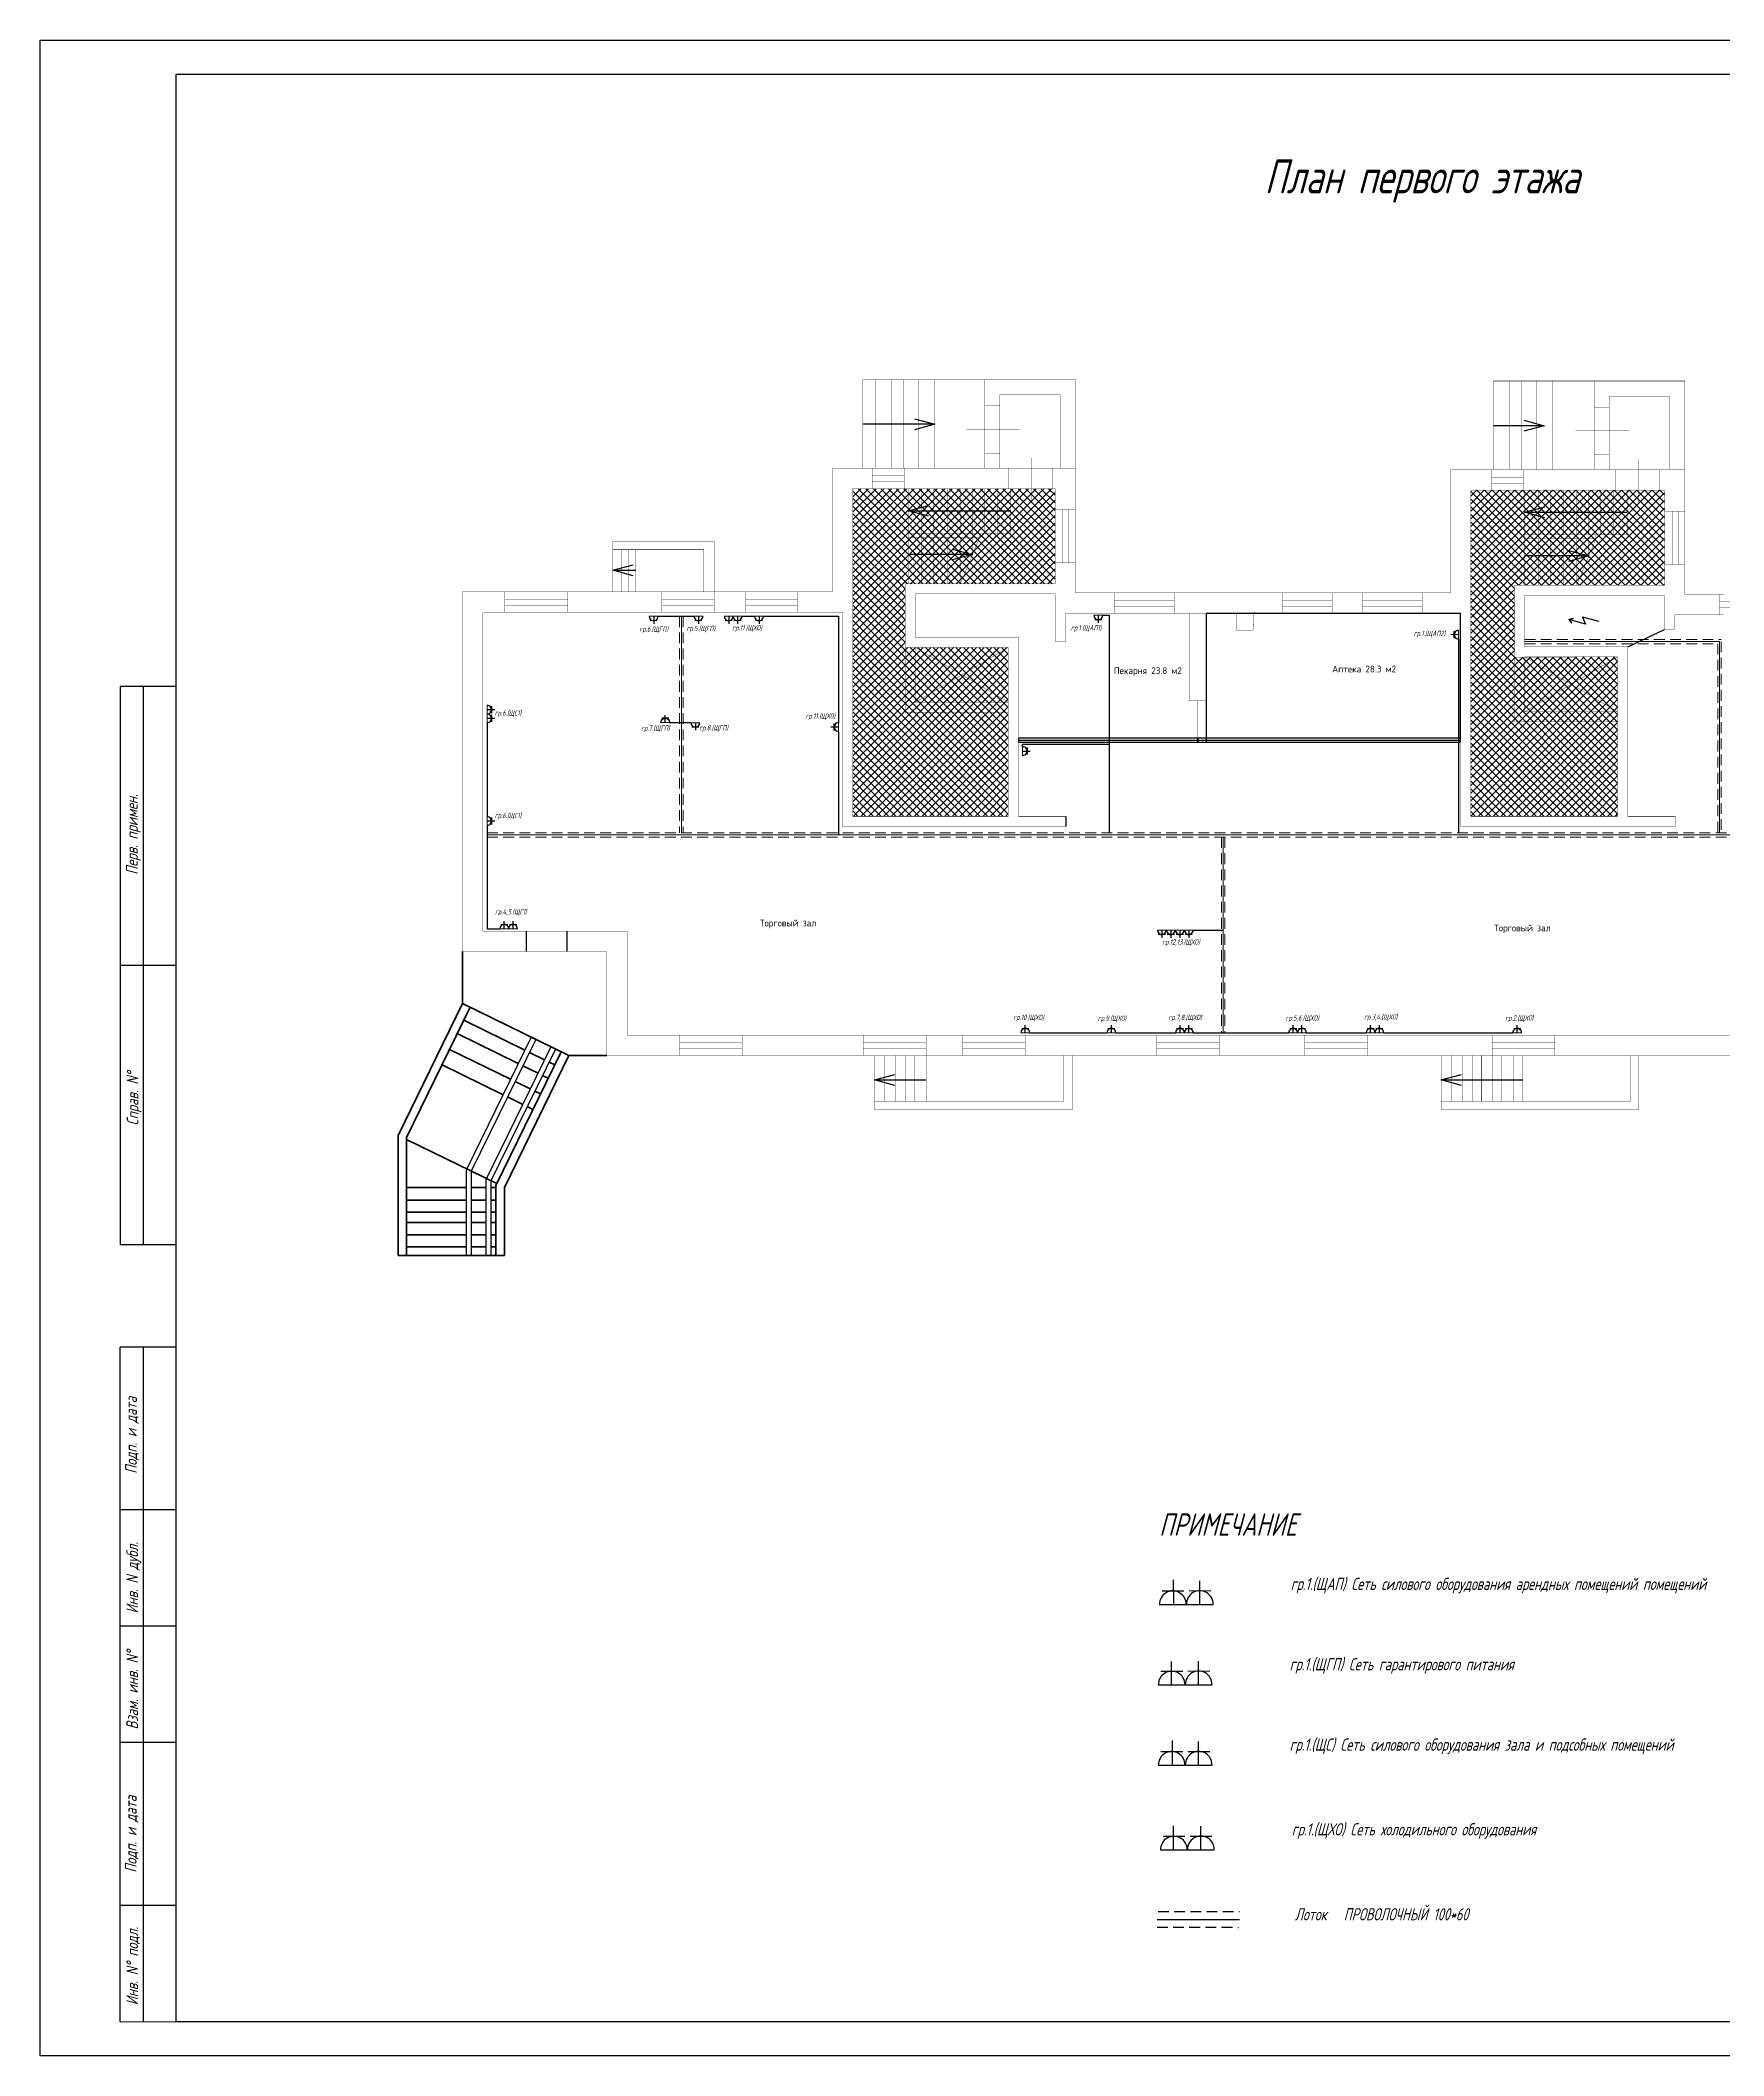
# Model space of a CAD drawing. Extents: x -200928 to 140474, y -220662 to -24251.
# Drawn here: x -200928 to -176132, y -220662 to -190962 of the extents above; entities that cross this region are included whole.
import ezdxf
from ezdxf.enums import TextEntityAlignment as Align

# ---------------------------------------------------------------- set-up
doc = ezdxf.new("R2010")
doc.units = 0
doc.header["$LTSCALE"] = 50
doc.linetypes.add('HIDDEN2', pattern=[4.762499999999999, 3.175, -1.5875])
doc.layers.get('0').update_dxf_attribs({"linetype": 'CONTINUOUS'})
for name, color, linetype in [('Refrigerators', 7, 'CONTINUOUS'), ('S01_ТехПом', 231, 'CONTINUOUS'), ('ST', 7, 'CONTINUOUS'), ('Наименов', 7, 'CONTINUOUS')]:
    doc.layers.add(name, color=color, linetype=linetype)
for name, color, linetype, lineweight in [('Основная', 7, 'CONTINUOUS', 40), ('размеры', 250, 'CONTINUOUS', 30), ('СЛ - текст', 7, 'CONTINUOUS', 13), ('Стены', 7, 'CONTINUOUS', 35), ('текст', 250, 'CONTINUOUS', 20)]:
    doc.layers.add(name, color=color, linetype=linetype, lineweight=lineweight)
doc.styles.add('ROMANS', font='romans.shx', dxfattribs={"width": 0.7, "oblique": 15, "height": 1})
doc.styles.get("Standard").update_dxf_attribs({"font": 'isocpeur.ttf'})
doc.styles.add('стиль1', font='romans.shx', dxfattribs={"width": 0.75, "oblique": 15, "height": 3.5})
doc.dimstyles.get("Standard").update_dxf_attribs({"dimscale": 0, "dimtxt": 180, "dimasz": 75, "dimexe": 0, "dimexo": 0, "dimgap": 30, "dimtad": 1, "dimdec": 0, "dimdsep": 46, "dimtxsty": 'Standard', "dimblk1": 'OPEN30', "dimblk2": 'OPEN30', "dimsah": 1, "dimcen": 25, "dimadec": 0, "dimazin": 0, "dimtfac": 1, "dimtdec": 0, "dimtmove": 0, "dimatfit": 3, "dimldrblk": 'OPEN30', "dimfxl": 1, "dimtolj": 1, "dimtzin": 0, "dimarcsym": 0})

# ---------------------------------------------------------------- blocks, each defined once
blk = doc.blocks.new('_OPEN30')
at = {"color": 0, "linetype": 'ByBlock'}
for p, q in [((-1, 0.26794919), (0, 0)), ((0, 0), (-1, -0.26794919)), ((0, 0), (-1, 0))]:
    blk.add_line(p, q, dxfattribs=at)
blk = doc.blocks.new('A$C61E40655')
at = {"layer": 'Стены', "linetype": 'ByBlock', "lineweight": 15}
blk.add_line((196.7991753634997, 0.09754728191182949), (-196.7991753634997, -0.09754728191182949), dxfattribs=at)
at = {"layer": 'Стены', "color": 0, "linetype": 'ByBlock', "lineweight": 25}
for p, q in [((0.4192539267241955, 0.1288960925594438), (1.400455296912696, -342.8767704387137)), ((157.719699308218, -198.03680706062), (-162.0288253920735, -199.0650367978087))]:
    blk.add_line(p, q, dxfattribs=at)
blk.add_arc((0.0002760190982371569, -0.556861586868763), 196.799987383454, 179.8003500866121, 0.1996499133878986, dxfattribs=at)

msp = doc.modelspace()

# ---------------------------------------------------------------- hatches: boundary and pattern name
at = {"layer": 'Стены'}
h = msp.add_hatch(dxfattribs=at)
h.set_pattern_fill('ANSI37', color=256, scale=25, style=0)
h.set_pattern_definition([(45, (-266372.6637459733, -263988.1104164478), (-56.1266007566822, 56.12660075668221), []), (135, (-266372.6637459733, -263988.1104164478), (-56.12660075668221, -56.1266007566822), [])])
h.paths.add_polyline_path([(-188959.7944505807, -197569.8761142199), (-188959.7944505807, -202398.336517451), (-186669.55898588, -202398.336517451), (-186669.55898588, -199908.336517451), (-188189.8338583058, -199908.336517451), (-188189.8338583058, -198970.7791447353), (-185979.55898588, -198970.7791447353), (-185979.55898588, -197569.8761142199)])
h.paths.add_polyline_path([(-179858.0730326487, -197591.2227020956), (-179858.0730326487, -202398.336517451), (-177694.3192389992, -202398.336517451), (-177694.3192389992, -200048.2454414296), (-179214.594111425, -200053.0350523448), (-179214.594111425, -198992.1257326111), (-177004.3192389992, -198992.1257326111), (-177004.3192389992, -197591.2227020956)])
h.paths.add_polyline_path([(-170899.3192389992, -197639.4858310133), (-170899.3192389992, -202489.0982682352), (-168735.5654453497, -202489.0982682352), (-168735.5654453497, -200023.0982682352), (-170255.8403177755, -200023.0982682352), (-170255.8403177755, -198992.1257326111), (-168045.5654453497, -198992.1257326111), (-168045.5654453497, -197639.4858310133)])

# ---------------------------------------------------------------- linework, layer by layer
for p, q in [((-186519.55898588, -201275.7399295752), (-183754.55898588, -201275.7399295752)), ((-183754.55898588, -201275.7399295752), (-180008.0730326487, -201275.7399295752)), ((-193771.5140547076, -204091.8988535538), (-193771.5140547076, -204391.8988535538)), ((-193171.5140547076, -204091.8988535538), (-193171.5140547076, -204391.8988535538)), ((-193697.420200015, -205653.094495361), (-194647.519960467, -207594.3690692906)), ((-193630.0555123288, -205686.064161009), (-194580.1552727808, -207627.3387349386)), ((-193406.8718397554, -205795.2948472275), (-194356.9716002074, -207736.5694211571)), ((-193339.5071520692, -205828.2645128756), (-194289.6069125212, -207769.5390868051)), ((-194655.1552727808, -207590.6321901815), (-194655.1552727808, -208872.4389473188)), ((-194580.1552727808, -207627.3387349386), (-194580.1552727808, -208872.4389473188)), ((-194364.6069125212, -207732.832542048), (-194364.6069125213, -208872.4389473189)), ((-194289.6069125212, -207769.5390868051), (-194289.6069125212, -208872.4389473189))]:
    msp.add_line(p, q)
at = {"color": 0, "linetype": 'ByBlock', "lineweight": 25}
for points in [[(-200928.0219133244, -190962.3059448613), (-158928.0219133244, -190962.3059448613), (-158928.0219133244, -220662.3059448613), (-200928.0219133244, -220662.3059448613)], [(-198928.0219133244, -191462.3059448613), (-159428.0219133244, -191462.3059448613), (-159428.0219133244, -220162.3059448613), (-198928.0219133244, -220162.3059448613)]]:
    msp.add_lwpolyline(points, close=True, dxfattribs=at)
at = {"const_width": 5}
for points in [[(-187017.5426061174, -195961.6460748301), (-188814.8490014989, -195961.6460748301)], [(-188814.8490014989, -195961.6460748301), (-188814.8490014989, -197269.8761142199)], [(-188624.8500716555, -195961.6460748301), (-188624.8500716555, -197269.8761142199)], [(-188396.851254436, -195961.6460748301), (-188396.851254436, -197269.8761142199)], [(-188211.0744216262, -195961.6460748301), (-188211.0744216262, -197269.8761142199)], [(-187987.2977014402, -195961.6460748301), (-187987.2977014402, -197269.8761142199)], [(-187750.8541831166, -195961.6460748301), (-187750.8541831166, -197269.8761142199)], [(-185679.55898588, -195961.6460748301), (-185904.55898588, -195961.6460748301), (-186792.5426061174, -195961.6460748301), (-187017.5426061174, -195961.6460748301)], [(-187017.5426061174, -195961.6460748301), (-187017.5426061174, -197269.8761142198)], [(-185679.55898588, -197269.8761142198), (-185679.55898588, -196186.6460748301), (-185679.55898588, -195961.6460748301)], [(-178042.3028592366, -195982.9926627058), (-179521.7621916345, -195982.9926627058)], [(-179521.7621916345, -195982.9926627058), (-179521.7621916345, -197291.2227020956)], [(-179293.763374415, -195982.9926627058), (-179293.763374415, -197291.2227020956)], [(-179107.9865416052, -195982.9926627058), (-179107.9865416052, -197291.2227020956)], [(-178884.2098214192, -195982.9926627058), (-178884.2098214192, -197291.2227020956)], [(-178647.7663030956, -195982.9926627058), (-178647.7663030956, -197291.2227020956)], [(-176704.3192389992, -195982.9926627058), (-176929.3192389992, -195982.9926627058), (-177817.3028592366, -195982.9926627058), (-178042.3028592366, -195982.9926627058)], [(-178042.3028592366, -195982.9926627058), (-178042.3028592366, -197291.2227020956)], [(-176704.3192389992, -197291.2227020956), (-176704.3192389992, -196207.9926627058), (-176704.3192389992, -195982.9926627058)], [(-186792.5426061174, -196186.64607483), (-186792.5426061174, -197269.8761142198)], [(-186792.5426061174, -196186.64607483), (-185904.55898588, -196186.6460748301)], [(-185904.55898588, -196186.6460748301), (-185904.55898588, -197269.8761142198)], [(-177817.3028592366, -196207.9926627058), (-177817.3028592366, -197291.2227020956)], [(-177817.3028592366, -196207.9926627058), (-176929.3192389992, -196207.9926627058)], [(-176929.3192389992, -196207.9926627058), (-176929.3192389992, -197291.2227020956)], [(-186792.5426061174, -196346.8434691223), (-187017.5426061174, -196346.8434691223)], [(-177817.3028592366, -196368.190056998), (-178042.3028592366, -196368.190056998)], [(-187294.2567239159, -196692.9161303647), (-186500.4827071627, -196692.9161303647)], [(-178319.0169770351, -196714.2627182405), (-177525.2429602819, -196714.2627182405)], [(-186792.5426061174, -197047.4293739575), (-187017.5426061174, -197047.4293739575)], [(-186326.0467707561, -197117.2793234898), (-186326.0467707561, -197751.8089963632)], [(-177817.3028592366, -197068.7759618332), (-178042.3028592366, -197068.7759618332)], [(-177389.8462171468, -197138.6259113655), (-177389.8462171468, -197773.1555842389)], [(-189259.7944505807, -199091.8988535538), (-189259.7944505807, -197569.8761142199), (-189259.7944505807, -197269.8761142199)], [(-189259.7944505807, -197269.8761142199), (-185979.55898588, -197269.8761142198), (-185679.55898588, -197269.8761142198)], [(-188675.3114071874, -197569.8761142199), (-188675.3114071874, -197269.8761142199)], [(-188675.3114071874, -197377.2679108582), (-188197.7469542876, -197377.2679108582)], [(-188675.3114071874, -197466.3422234658), (-188197.7469542876, -197466.3422234658)], [(-188197.7469542876, -197569.8761142199), (-188197.7469542876, -197269.8761142199)], [(-186661.8188358403, -197569.8761142199), (-186661.8188358403, -197269.8761142199)], [(-186011.8095808022, -197569.8761142199), (-186011.8095808022, -197269.8761142199)], [(-185679.55898588, -197269.8761142198), (-185679.55898588, -199106.9899295752)], [(-176704.3192389992, -197291.2227020956), (-179858.0730326487, -197291.2227020956), (-180158.0730326487, -197291.2227020956)], [(-180158.0730326487, -197291.2227020956), (-180158.0730326487, -199106.9899295752)], [(-179559.2114368371, -197591.2227020956), (-179559.2114368371, -197291.2227020956)], [(-179559.2114368371, -197398.6144987339), (-179081.6469839374, -197398.6144987339)], [(-179559.2114368371, -197487.6888113415), (-179081.6469839374, -197487.6888113415)], [(-179081.6469839374, -197591.2227020956), (-179081.6469839374, -197291.2227020956)], [(-177725.618282231, -197591.2227020956), (-177725.618282231, -197291.2227020956)], [(-177075.6090271929, -197591.2227020956), (-177075.6090271929, -197291.2227020956)], [(-176704.3192389992, -197291.2227020956), (-176704.3192389992, -199128.336517451)], [(-188959.7944505807, -202398.336517451), (-188959.7944505807, -197569.8761142199)], [(-188959.7944505807, -197569.8761142199), (-185979.55898588, -197569.8761142199)], [(-188142.7684261927, -197569.8761142199), (-188142.7684261927, -198970.7791447353)], [(-187943.3817064398, -198230.286387801), (-187943.3817064398, -197569.8761142199)], [(-187767.9514704916, -198230.286387801), (-187767.9514704916, -197569.8761142199)], [(-187568.5987222171, -198230.286387801), (-187568.5987222171, -197569.8761142199)], [(-187374.6530164269, -198230.286387801), (-187374.6530164269, -197569.8761142199)], [(-187196.4741329444, -198230.286387801), (-187196.4741329444, -197569.8761142199)], [(-187018.3860090834, -198230.286387801), (-187018.3860090834, -197569.8761142199)], [(-186834.9816023597, -198230.286387801), (-186834.9816023597, -197569.8761142199)], [(-186632.936487657, -198230.286387801), (-186632.936487657, -197569.8761142199)], [(-185979.55898588, -197569.8761142199), (-185979.55898588, -198970.7791447353)], [(-179858.0730326487, -202398.336517451), (-179858.0730326487, -197591.2227020956)], [(-179858.0730326487, -197591.2227020956), (-177004.3192389992, -197591.2227020956)], [(-179064.9061435679, -197591.2227020956), (-179064.9061435679, -198992.1257326111)], [(-178865.519423815, -198251.6329756768), (-178865.519423815, -197591.2227020956)], [(-178690.0891878668, -198251.6329756768), (-178690.0891878668, -197591.2227020956)], [(-178490.7364395923, -198251.6329756768), (-178490.7364395923, -197591.2227020956)], [(-178296.7907338021, -198251.6329756768), (-178296.7907338021, -197591.2227020956)], [(-178118.6118503195, -198251.6329756768), (-178118.6118503195, -197591.2227020956)], [(-177940.5237264585, -198251.6329756768), (-177940.5237264585, -197591.2227020956)], [(-177757.1193197349, -198251.6329756768), (-177757.1193197349, -197591.2227020956)], [(-177555.0742050322, -198251.6329756768), (-177555.0742050322, -197591.2227020956)], [(-177555.0742050322, -198251.6329756768), (-177555.0742050322, -197591.2227020956)], [(-177004.3192389992, -197591.2227020956), (-177004.3192389992, -198992.1257326111)], [(-185679.55898588, -197877.4990356716), (-185979.55898588, -197877.4990356716)], [(-185864.2998161529, -197877.4990356716), (-185864.2998161529, -198664.2892996905)], [(-185776.7913157531, -197877.4990356716), (-185776.7913157531, -198664.2892996905)], [(-176704.3192389992, -197898.8456235474), (-177004.3192389992, -197898.8456235474)], [(-176889.0600692721, -197898.8456235474), (-176889.0600692721, -198685.6358875662)], [(-176801.5515688723, -197898.8456235474), (-176801.5515688723, -198685.6358875662)], [(-191004.293042822, -198343.5722616862), (-191154.293042822, -198343.5722616862), (-192495.1552063707, -198343.5722616862)], [(-192495.1552063707, -199091.8988535538), (-192495.1552063707, -198468.5722616862), (-192495.1552063707, -198343.5722616862)], [(-191004.293042822, -199091.8988535538), (-191004.293042822, -198468.5722616862), (-191004.293042822, -198343.5722616862)], [(-188142.7684261927, -198230.286387801), (-186632.936487657, -198230.286387801)], [(-187092.801293235, -198289.2870078723), (-188142.7684261927, -198289.2870078723)], [(-187943.3817064398, -198970.7791447353), (-187943.3817064398, -198289.2870078723)], [(-187767.9514704916, -198970.7791447353), (-187767.9514704916, -198289.2870078723)], [(-187568.5987222171, -198970.7791447353), (-187568.5987222171, -198289.2870078723)], [(-187092.801293235, -198289.2870078723), (-187374.6530164269, -198970.7791447353)], [(-187374.6530164269, -198970.7791447353), (-187374.6530164269, -198289.2870078723)], [(-187196.4741329444, -198539.9586172847), (-187196.4741329444, -198289.2870078723)], [(-187092.801293235, -198230.286387801), (-187092.801293235, -198289.2870078723)], [(-179064.9061435679, -198251.6329756768), (-177555.0742050322, -198251.6329756768)], [(-178014.9390106102, -198310.6335957481), (-179064.9061435679, -198310.6335957481)], [(-178865.519423815, -198992.1257326111), (-178865.519423815, -198310.6335957481)], [(-178690.0891878668, -198992.1257326111), (-178690.0891878668, -198310.6335957481)], [(-178490.7364395923, -198992.1257326111), (-178490.7364395923, -198310.6335957481)], [(-178014.9390106102, -198310.6335957481), (-178296.7907338021, -198992.1257326111)], [(-178296.7907338021, -198992.1257326111), (-178296.7907338021, -198310.6335957481)], [(-178118.6118503195, -198561.3052051605), (-178118.6118503195, -198310.6335957481)], [(-178014.9390106102, -198251.6329756768), (-178014.9390106102, -198310.6335957481)], [(-191154.293042822, -198468.5722616862), (-192495.1552063707, -198468.5722616862)], [(-192373.8222682251, -198468.5722616862), (-192373.8222682251, -199091.8988535538)], [(-192260.976115254, -198468.5722616862), (-192260.976115254, -199091.8988535538)], [(-192154.0693936088, -198468.5722616862), (-192154.0693936088, -199091.8988535538)], [(-191154.293042822, -198468.5722616862), (-191154.293042822, -199091.8988535538)], [(-185679.55898588, -198664.2892996905), (-185979.55898588, -198664.2892996905)], [(-176704.3192389992, -198685.6358875662), (-177004.3192389992, -198685.6358875662)], [(-188189.8338583058, -198970.7791447353), (-188189.8338583058, -200867.4432605233)], [(-179214.594111425, -198992.1257326111), (-179214.594111425, -201007.3521845019)], [(-189259.7944505807, -199091.8988535538), (-194409.7944505807, -199091.8988535538), (-194709.7944505807, -199091.8988535538)], [(-194709.7944505807, -199091.8988535538), (-194709.7944505807, -204091.8988535538), (-194709.7944505807, -204391.8988535538)], [(-194085.1476652161, -199391.8988535538), (-194085.1476652161, -199091.8988535538)], [(-193159.871576403, -199391.8988535538), (-193159.871576403, -199091.8988535538)], [(-191772.588957757, -199391.8988535538), (-191772.588957757, -199091.8988535538)], [(-191004.293042822, -199391.8988535538), (-191004.293042822, -199091.8988535538)], [(-190541.6253367513, -199391.8988535538), (-190541.6253367513, -199091.8988535538)], [(-189773.3294218164, -199391.8988535538), (-189773.3294218164, -199091.8988535538)], [(-188039.8338583058, -199758.336517451), (-188039.8338583058, -199120.7791447353)], [(-188039.8338583058, -199120.7791447353), (-185979.55898588, -199120.7791447353)], [(-185979.55898588, -199120.7791447353), (-185979.55898588, -199820.836517451)], [(-185679.55898588, -199106.9899295752), (-180158.0730326487, -199106.9899295752)], [(-185108.4456026414, -199406.9899295753), (-185108.4456026414, -199106.9899295753)], [(-184228.2577783546, -199406.9899295753), (-184228.2577783546, -199106.9899295753)], [(-182628.6387151764, -199406.9899295753), (-182628.6387151764, -199106.9899295753)], [(-181900.5731433459, -199406.9899295752), (-181900.5731433459, -199106.9899295752)], [(-181452.1394867556, -199406.9899295753), (-181452.1394867556, -199106.9899295753)], [(-180571.9516624687, -199406.9899295753), (-180571.9516624687, -199106.9899295753)], [(-179064.594111425, -199898.2454414296), (-179064.594111425, -199142.1257326111)], [(-179064.594111425, -199142.1257326111), (-177004.3192389992, -199142.1257326111)], [(-177004.3192389992, -199142.1257326111), (-177004.3192389992, -199643.0586343567)], [(-176704.3192389992, -199128.336517451), (-176128.7816813217, -199128.336517451)], [(-176195.6445203085, -199428.336517451), (-176195.6445203085, -199128.336517451)], [(-189109.7944505807, -199391.8988535538), (-194409.7944505807, -199391.8988535538)], [(-194409.7944505807, -199391.8988535538), (-194409.7944505807, -204091.8988535538)], [(-189109.7944505807, -199391.8988535538), (-189109.7944505807, -202548.336517451)], [(-183754.55898588, -199406.9899295753), (-185829.55898588, -199406.9899295753)], [(-185829.55898588, -199820.836517451), (-185829.55898588, -199406.9899295753)], [(-183692.05898588, -199406.9899295753), (-180008.0730326487, -199406.9899295753)], [(-180008.0730326487, -199406.9899295753), (-180008.0730326487, -202508.0982682352), (-180008.0730326487, -202540.8482682352)], [(-176135.7716932953, -199428.336517451), (-176854.3192389992, -199428.336517451)], [(-176854.3192389992, -199643.0586343567), (-176854.3192389992, -199428.336517451)], [(-186519.55898588, -199758.336517451), (-186519.55898588, -199758.336517451), (-188039.8338583058, -199758.336517451)], [(-186519.55898588, -202398.336517451), (-186519.55898588, -199758.336517451)], [(-185979.55898588, -199820.836517451), (-185829.55898588, -199820.836517451)], [(-177004.3192389992, -199643.0586343567), (-176854.3192389992, -199643.0586343567)], [(-186669.55898588, -199908.336517451), (-188039.8338583058, -199908.336517451)], [(-188039.8338583058, -199908.336517451), (-188039.8338583058, -200717.4432605233)], [(-188039.8338583058, -200717.4432605233), (-186669.55898588, -199908.336517451)], [(-188039.8338583058, -199908.336517451), (-186669.55898588, -200717.4432605233)], [(-186669.55898588, -202398.336517451), (-186669.55898588, -199908.336517451)], [(-177544.3192389992, -199898.2454414296), (-177544.3192389992, -199898.2454414296), (-179064.594111425, -199898.2454414296)], [(-177694.3192389992, -200048.2454414296), (-179064.594111425, -200048.2454414296)], [(-179064.594111425, -200048.2454414296), (-179064.594111425, -200857.3521845018)], [(-179064.594111425, -200857.3521845018), (-177694.3192389992, -200048.2454414296)], [(-179064.594111425, -200048.2454414296), (-177694.3192389992, -200857.3521845018)], [(-177694.3192389992, -202398.336517451), (-177694.3192389992, -200048.2454414296)], [(-177544.3192389992, -202398.336517451), (-177544.3192389992, -199898.2454414296)], [(-186669.55898588, -200717.4432605233), (-188039.8338583058, -200717.4432605233)], [(-188189.8338583058, -200867.4432605233), (-186669.55898588, -200867.4432605233)], [(-179214.594111425, -201007.3521845019), (-177694.3192389992, -201007.3521845019)], [(-177694.3192389992, -200857.3521845018), (-179064.594111425, -200857.3521845018)], [(-189109.7944505807, -202548.336517451), (-185819.2952404408, -202548.336517451)], [(-186669.55898588, -202398.336517451), (-188959.7944505807, -202398.336517451)], [(-185819.2952404408, -202398.336517451), (-186519.55898588, -202398.336517451)], [(-180008.0730326487, -202548.336517451), (-179858.0730326487, -202548.336517451), (-176844.0554935599, -202548.336517451)], [(-179858.0730326487, -202398.336517451), (-177694.3192389992, -202398.336517451)], [(-176844.0554935599, -202398.336517451), (-177544.3192389992, -202398.336517451)], [(-176844.0554935599, -202548.336517451), (-176844.0554935599, -202398.336517451)], [(-194409.7944505807, -204091.8988535538), (-192284.7944505807, -204091.8988535538)], [(-192284.7944505807, -204091.8988535538), (-192284.7944505807, -205623.336517451)], [(-192584.9544714011, -204391.8988535538), (-194709.7944505807, -204391.8988535538)], [(-192584.9544714011, -205923.336517451), (-192584.9544714011, -204391.8988535538)], [(-192284.7944505807, -205623.336517451), (-174965.8905985468, -205623.336517451)], [(-191513.8540651109, -205923.336517451), (-191513.8540651109, -205623.336517451)], [(-190588.5779762978, -205923.336517451), (-190588.5779762978, -205623.336517451)], [(-188805.9910652462, -205923.336517451), (-188805.9910652462, -205623.336517451)], [(-187880.7149764331, -205923.336517451), (-187880.7149764331, -205623.336517451)], [(-187344.5539562729, -205923.336517451), (-187344.5539562729, -205623.336517451)], [(-186419.2778674598, -205923.336517451), (-186419.2778674598, -205623.336517451)], [(-184486.0582018242, -205923.336517451), (-184486.0582018242, -205623.336517451)], [(-183560.7821130111, -205923.336517451), (-183560.7821130111, -205623.336517451)], [(-182302.0713996475, -205923.336517451), (-182302.0713996475, -205623.336517451)], [(-181376.7953108344, -205923.336517451), (-181376.7953108344, -205623.336517451)], [(-179544.3007486463, -205923.336517451), (-179544.3007486463, -205623.336517451)], [(-178619.0246598332, -205923.336517451), (-178619.0246598332, -205623.336517451)], [(-174994.9017725316, -205923.336517451), (-192337.9544714011, -205923.336517451), (-192584.9544714011, -205923.336517451)], [(-188642.4691000954, -205923.336517451), (-188642.4691000954, -206598.7155544636), (-188642.4691000954, -206723.7155544636)], [(-188488.2223626419, -206598.7155544636), (-188488.2223626419, -205923.336517451)], [(-188329.1891959826, -206598.7155544636), (-188329.1891959826, -205923.336517451)], [(-188182.8780944932, -206598.7155544636), (-188182.8780944932, -205923.336517451)], [(-188049.2900722475, -206598.7155544636), (-188049.2900722475, -205923.336517451)], [(-187880.7149764331, -206598.7155544636), (-187880.7149764331, -205923.336517451)], [(-185854.3020884523, -206598.7155544636), (-185854.3020884523, -205923.336517451)], [(-185727.9692585273, -205923.336517451), (-185727.9692585273, -206598.7155544636), (-185727.9692585273, -206723.7155544636)], [(-180295.1733514202, -205923.336517451), (-180295.1733514202, -206598.7155544636), (-180295.1733514202, -206723.7155544636)], [(-180140.9266139667, -206598.7155544636), (-180140.9266139667, -205923.336517451)], [(-179981.8934473074, -206598.7155544636), (-179981.8934473074, -205923.336517451)], [(-179835.5823458179, -206598.7155544636), (-179835.5823458179, -205923.336517451)], [(-179701.9943235723, -206598.7155544636), (-179701.9943235723, -205923.336517451)], [(-179533.4192277578, -206598.7155544636), (-179533.4192277578, -205923.336517451)], [(-179400.2697925104, -206598.7155544636), (-179400.2697925104, -205923.336517451)], [(-179231.694696696, -206598.7155544636), (-179231.694696696, -205923.336517451)], [(-179091.6394176155, -206598.7155544636), (-179091.6394176155, -205923.336517451)], [(-177507.006339777, -206598.7155544636), (-177507.006339777, -205923.336517451)], [(-177380.673509852, -205923.336517451), (-177380.673509852, -206598.7155544636), (-177380.673509852, -206723.7155544636)], [(-188642.4691000954, -206598.7155544636), (-185854.3020884523, -206598.7155544636)], [(-180295.1733514202, -206598.7155544636), (-177507.006339777, -206598.7155544636)], [(-188642.4691000954, -206723.7155544636), (-185854.3020884523, -206723.7155544636), (-185727.9692585273, -206723.7155544636)], [(-180295.1733514202, -206723.7155544636), (-177507.006339777, -206723.7155544636), (-177380.673509852, -206723.7155544636)]]:
    msp.add_lwpolyline(points, dxfattribs=at)
for points in [[(-185979.55898588, -198970.7791447353, 5, 5, 0), (-188189.8338583058, -198970.7791447353, 5, 5, 0)], [(-177004.3192389992, -198992.1257326111, 5, 5, 0), (-179214.594111425, -198992.1257326111, 5, 5, 0)]]:
    msp.add_lwpolyline(points, format="xyseb")
at = {"color": 5, "const_width": 5}
for points in [[(-194085.1476652161, -199199.2906501922), (-193159.871576403, -199199.2906501922)], [(-194085.1476652161, -199288.3649627997), (-193159.871576403, -199288.3649627997)], [(-191772.588957757, -199199.2906501922), (-191004.293042822, -199199.2906501922)], [(-191772.588957757, -199288.3649627997), (-191004.293042822, -199288.3649627997)], [(-190541.6253367513, -199199.2906501922), (-189773.3294218164, -199199.2906501922)], [(-190541.6253367513, -199288.3649627997), (-189773.3294218164, -199288.3649627997)], [(-185108.4456026414, -199214.3817262136), (-184228.2577783546, -199214.3817262136)], [(-182628.6387151764, -199214.3817262136), (-181900.5731433459, -199214.3817262136)], [(-181452.1394867556, -199214.3817262136), (-180571.9516624687, -199214.3817262136)], [(-176195.6445203085, -199235.7283140893), (-175315.4566960216, -199235.7283140893)], [(-185108.4456026414, -199303.4560388212), (-184228.2577783546, -199303.4560388212)], [(-182628.6387151764, -199303.4560388212), (-181900.5731433459, -199303.4560388212)], [(-181452.1394867556, -199303.4560388212), (-180571.9516624687, -199303.4560388212)], [(-176195.6445203085, -199324.8026266969), (-175315.4566960216, -199324.8026266969)], [(-191513.8540651109, -205730.7283140893), (-190588.5779762978, -205730.7283140893)], [(-191513.8540651109, -205819.8026266969), (-190588.5779762978, -205819.8026266969)], [(-188805.9910652462, -205730.7283140893), (-187880.7149764331, -205730.7283140893)], [(-188805.9910652462, -205819.8026266969), (-187880.7149764331, -205819.8026266969)], [(-187344.5539562729, -205730.7283140893), (-186419.2778674598, -205730.7283140893)], [(-187344.5539562729, -205819.8026266969), (-186419.2778674598, -205819.8026266969)], [(-184486.0582018242, -205730.7283140893), (-183560.7821130111, -205730.7283140893)], [(-184486.0582018242, -205819.8026266969), (-183560.7821130111, -205819.8026266969)], [(-182302.0713996475, -205730.7283140893), (-181376.7953108344, -205730.7283140893)], [(-182302.0713996475, -205819.8026266969), (-181376.7953108344, -205819.8026266969)], [(-179544.3007486463, -205730.7283140893), (-178619.0246598332, -205730.7283140893)], [(-179544.3007486463, -205819.8026266969), (-178619.0246598332, -205819.8026266969)]]:
    msp.add_lwpolyline(points, dxfattribs=at)
at = {"color": 3, "const_width": 5}
msp.add_lwpolyline([(-188039.8338583058, -199120.7791447353), (-185979.55898588, -199120.7791447353), (-185979.55898588, -199820.836517451), (-185829.55898588, -199820.836517451), (-185829.55898588, -199406.9899295753), (-184004.55898588, -199406.9899295753), (-184004.55898588, -200696.9899295753), (-183877.7744115216, -200696.9899295753), (-183877.7744115216, -201306.9899295752), (-186519.55898588, -201306.9899295752), (-186519.55898588, -199758.336517451), (-188039.8338583058, -199758.336517451), (-188039.8338583058, -199120.7791447353)], dxfattribs=at)
msp.add_lwpolyline([(-183754.55898588, -199406.9899295753), (-183754.55898588, -200696.9899295753), (-183877.7744115216, -200696.9899295753), (-183877.7744115216, -201306.9899295752), (-180008.0730326487, -201306.9899295752), (-180008.0730326487, -199406.9899295753), (-183059.8199258089, -199396.925855002), (-183060.6775671311, -199656.9899295753), (-183309.8531151921, -199656.9899295753), (-183309.8531151921, -199406.9899295753), (-183754.55898588, -199406.9899295753)], close=True, dxfattribs=at)
for points in [[(-180008.0730326487, -199406.9899295753), (-183754.55898588, -199406.9899295753), (-183754.55898588, -201306.9899295752), (-180008.0730326487, -201306.9899295752)], [(-186519.55898588, -201306.9899295752), (-183877.7744115216, -201306.9899295752), (-183877.7744115216, -201244.4899295753), (-186519.55898588, -201244.4899295753)], [(-180008.0730326487, -201244.4899295753), (-183877.7744115216, -201244.4899295753), (-183877.7744115216, -201306.9899295752), (-180008.0730326487, -201306.9899295752)]]:
    msp.add_lwpolyline(points, close=True)
at = {"layer": 'Refrigerators', "color": 1}
msp.add_lwpolyline([(-177965.7884939063, -199528.7695057008), (-178211.5632166141, -199460.9846572618), (-178168.8570849601, -199564.310289702), (-178414.6318076679, -199496.525441263), (-178345.6834111478, -199480.8372731959), (-178414.6318076679, -199496.525441263), (-178368.3430021875, -199549.9795943963)], dxfattribs=at)
at = {"layer": 'S01_ТехПом', "const_width": 5}
msp.add_lwpolyline([(-179064.594111425, -199142.1257326111), (-177004.3192389992, -199142.1257326111), (-177004.3192389992, -199643.0586343567), (-177544.3192389992, -199898.2454414296), (-179064.594111425, -199898.2454414296), (-179064.594111425, -199142.1257326111)], close=True, dxfattribs=at)
at = {"layer": 'ST'}
for p, q in [((-191828.9667685201, -199449.9023794246), (-191297.591232015, -199449.986729305)), ((-190593.8490078143, -199449.774709153), (-190406.2385279933, -199449.8385442945)), ((-190277.4527436785, -199449.774709153), (-189170.429158434, -199449.774709153)), ((-189170.429158434, -199449.774709153), (-189169.6517326414, -201018.2115932011)), ((-185279.693133974, -199435.5504577024), (-185182.8498009709, -199435.5504577024)), ((-185182.8498009709, -199435.5504577024), (-185182.8498009709, -199435.5504577024)), ((-185182.8498009709, -199435.5504577024), (-185182.8498009709, -202640.9792506009)), ((-180036.730612957, -199785.1658124589), (-180036.730612957, -202640.9792506009)), ((-194347.0716085104, -201018.2113776481), (-194346.3120102298, -202401.2021661669)), ((-191658.1199384894, -201017.8002603333), (-191343.6456844609, -201017.8002603333)), ((-189169.5776401362, -201146.9973425904), (-189169.7092469438, -202672.3378502941)), ((-186458.8296547157, -201371.7432605625), (-186458.8468069671, -201337.1390270091)), ((-186458.8468069671, -201337.1390270091), (-185182.8498009709, -201337.1390270091)), ((-194347.1674292784, -202529.9849988448), (-194347.1664422001, -202672.4999834445)), ((-185819.2952404408, -202548.336517451), (-185819.2952404408, -202398.336517451)), ((-194347.1664422001, -202672.4999834445), (-194347.1664422001, -204055.4902580178)), ((-194347.1664422001, -204055.4902580178), (-194157.6371227786, -204055.4902580178)), ((-183946.7121097606, -204075.2870554251), (-183506.3235133323, -204075.2870554251)), ((-186354.8851908554, -205588.2765472819), (-185215.9012927166, -205588.2764792261)), ((-185087.1157588802, -205588.2764792261), (-184204.0089119052, -205588.2764792261)), ((-183946.4376286795, -205588.2023867209), (-182537.7043624529, -205588.2023867209)), ((-182280.1330792273, -205588.1282942156), (-181397.0261971902, -205587.6905653693)), ((-181139.4553801325, -205588.2023867209), (-179237.8079705131, -205588.2126440846)), ((-184479.3818952519, -218655.696590232), (-183265.4313968521, -218655.696590232))]:
    msp.add_line(p, q, dxfattribs=at)
at = {"layer": 'Основная', "color": 0, "lineweight": -2}
for p, q in [((-199750.8555659939, -200482.8677518613), (-199750.8555659939, -208711.2042785509)), ((-198928.0219133244, -200482.8677518613), (-199750.8555659939, -200482.8677518613)), ((-199408.0082107157, -208711.2042785509), (-199408.0082107157, -200482.8677518613)), ((-198928.0219133244, -204597.0360152059), (-199750.8555659939, -204597.0360152059)), ((-198928.0219133244, -208711.2042785509), (-199750.8555659939, -208711.2042785509)), ((-199750.8555659939, -220162.3059448613), (-199750.8555659939, -210219.7326417774)), ((-198928.0219133244, -210219.7326417774), (-199750.8555659939, -210219.7326417774)), ((-199408.0082107157, -220162.3059448613), (-199408.0082107157, -210219.7326417774)), ((-198928.0219133244, -212619.664128729), (-199750.8555659939, -212619.664128729)), ((-198928.0219133244, -214333.9009051224), (-199750.8555659939, -214333.9009051224)), ((-198928.0219133244, -216048.1376815162), (-199750.8555659939, -216048.1376815162)), ((-198928.0219133244, -220162.3059448613), (-198928.0219133244, -217419.5271026314)), ((-198928.0219133244, -218448.0691684674), (-199750.8555659939, -218448.0691684674))]:
    msp.add_line(p, q, dxfattribs=at)
at = {"layer": 'размеры'}
msp.add_line((-177544.3192389992, -199898.2454414296), (-177004.3192389992, -199643.0586343567), dxfattribs=at)
at = {"layer": 'СЛ - текст', "linetype": 'HIDDEN2'}
for p, q in [((-191510.7328005617, -199450.0661881513), (-191510.7328005617, -202640.9792506009)), ((-191460.7328005617, -199450.0661881513), (-191460.7328005617, -202640.9792506009)), ((-176220.6445203085, -199854.2638514399), (-176220.6445203085, -202640.9792506009)), ((-176170.6445203085, -199821.0504509932), (-176170.6445203085, -202640.9792506009)), ((-183531.3235133323, -202705.1093682683), (-183531.3235133323, -205587.9967002043)), ((-183481.3235133323, -202705.1093682683), (-183481.3235133323, -205587.9967002043))]:
    msp.add_line(p, q, dxfattribs=at)
at = {"layer": 'СЛ - текст'}
for p, q in [((-191485.7328005617, -199450.0661881513), (-191485.7328005617, -202640.9792506009)), ((-179064.594111425, -199821.0504509932), (-176195.6445203085, -199821.0504509932)), ((-176195.6445203085, -199821.0504509932), (-176195.6445203085, -202640.9792506009)), ((-194347.1664422001, -202672.4999834445), (-163266.8849058094, -202671.5266979548)), ((-183506.3235133323, -202705.1093682683), (-183506.3235133323, -205587.9967002043)), ((-198928.0219133244, -220162.3059448613), (-199750.8555659939, -220162.3059448613))]:
    msp.add_line(p, q, dxfattribs=at)
at = {"layer": 'Стены', "linetype": 'HIDDEN2', "lineweight": 15}
for p, q in [((-179064.594111425, -199790.1337337725), (-176170.6445203085, -199790.1337337725)), ((-179064.594111425, -199854.2638514399), (-176220.6445203085, -199854.2638514399)), ((-194347.1674292784, -202640.9792506009), (-163266.8847430737, -202640.9792506009)), ((-194347.1664422001, -202705.1093682683), (-163266.8849058094, -202705.1093682683))]:
    msp.add_line(p, q, dxfattribs=at)
at = {"layer": 'Стены'}
for p, q in [((-194709.7944505807, -204391.8988535538), (-194709.7944505807, -205157.6176855024)), ((-194709.7944505807, -205157.6176855024), (-195657.0567434548, -207100.2809745072)), ((-194597.4397741676, -205212.4029635259), (-195532.0567434548, -207129.1329855838)), ((-194709.7944505807, -205157.6176855024), (-193145.2529559763, -205923.336517451)), ((-194690.7645431537, -205403.7951513371), (-193790.9442008993, -205844.1857602221)), ((-194786.9270776049, -205601.007081825), (-193887.3947844746, -206041.2567135358)), ((-195011.3060040561, -206061.1675954675), (-194112.4458245883, -206501.0882809085)), ((-194900.2660596373, -205833.44479339), (-194001.0732666531, -206273.5282667367)), ((-193257.6076323894, -205868.5512394275), (-194217.5152488503, -207837.1477953793)), ((-193145.2529559763, -205923.336517451), (-194092.5152488503, -207865.9998064558)), ((-193820.0300967885, -206074.2263791838), (-193596.846424215, -206183.4570654023)), ((-193723.5795132131, -205877.1554258702), (-193500.3958406398, -205986.3861120886)), ((-193433.0311529536, -206019.3557777367), (-193350.7722473692, -206059.6149803968)), ((-193145.2529559763, -205923.336517451), (-192584.9544714011, -205923.336517451)), ((-193933.708578967, -206306.4979323847), (-193710.5249063935, -206415.7286186032)), ((-193529.4817365289, -206216.4267310504), (-193446.9347818205, -206256.8269108846)), ((-194045.0811369021, -206534.0579465565), (-193821.8974643287, -206643.288632775)), ((-193754.5327766426, -206676.258298423), (-193671.3137082717, -206716.9874245271)), ((-193643.1602187074, -206448.6982842513), (-193560.2737638529, -206489.2646224496)), ((-195657.0567434548, -207100.2809745072), (-195657.0567434548, -208872.4389473188)), ((-195532.0567434548, -207129.1329855839), (-195532.0567434548, -208872.4389473188)), ((-195532.0567434548, -207161.4585491025), (-194204.7898482603, -207811.0503050114)), ((-194655.1552727808, -207865.9998064558), (-195532.0567434547, -207865.9998064559)), ((-194364.6069125212, -207865.9998064558), (-194580.1552727808, -207865.9998064558)), ((-194217.5152488503, -207865.9998064558), (-194289.6069125212, -207865.9998064558)), ((-194217.5152488503, -207837.1477953793), (-194217.5152488503, -208872.4389473188)), ((-194092.5152488503, -207865.9998064558), (-194092.5152488503, -208872.4389473188)), ((-194655.1552727808, -208054.8174834879), (-195532.0567434547, -208054.8174834879)), ((-194364.6069125212, -208054.8174834879), (-194580.1552727808, -208054.8174834879)), ((-194217.5152488503, -208054.8174834879), (-194289.6069125212, -208054.8174834879)), ((-194655.1552727808, -208229.7558966997), (-195532.0567434548, -208229.7558966997)), ((-194655.1552727808, -208385.2565019132), (-195532.0567434547, -208385.2565019132)), ((-194364.6069125212, -208229.7558966997), (-194580.1552727808, -208229.7558966997)), ((-194364.6069125212, -208385.2565019132), (-194580.1552727808, -208385.2565019132)), ((-194217.5152488503, -208229.7558966997), (-194289.6069125212, -208229.7558966997)), ((-194217.5152488503, -208385.2565019132), (-194289.6069125212, -208385.2565019132)), ((-194655.1552727808, -208565.0543671246), (-195532.0567434547, -208565.0543671246)), ((-194655.1552727808, -208739.9926254387), (-195532.0567434547, -208739.9926254387)), ((-194364.6069125212, -208565.0543671246), (-194580.1552727808, -208565.0543671246)), ((-194364.6069125213, -208739.9926254387), (-194580.1552727808, -208739.9926254387)), ((-194217.5152488503, -208565.0543671246), (-194289.6069125212, -208565.0543671246)), ((-194217.5152488503, -208739.9926254387), (-194289.6069125212, -208739.9926254387)), ((-194092.5152488503, -208872.4389473188), (-195657.0567434548, -208872.4389473188))]:
    msp.add_line(p, q, dxfattribs=at)
at = {"layer": 'Стены', "color": 0, "linetype": 'ByBlock', "lineweight": 25}
for p, q in [((-184404.6893979673, -213811.7822496201), (-184084.9408732668, -213810.7540198829)), ((-184233.1478463643, -213997.3917933424), (-184234.1290477345, -213647.842892213)), ((-184007.1755316792, -213809.8013441506), (-183687.4270069787, -213808.7731144134)), ((-183849.8750862974, -214014.5102819019), (-183850.8562876676, -213664.9613807725)), ((-184445.6562919013, -214014.0731455451), (-184049.2378183348, -214013.967379967)), ((-184048.1424256129, -214012.0922400756), (-183651.7239520467, -214011.9864744975)), ((-184420.7058874284, -214995.9399482692), (-184100.9573627278, -214994.911718532)), ((-184263.4054420466, -215200.6488860204), (-184264.3866434168, -214851.0999848911)), ((-184023.1920211402, -214993.9590427997), (-183703.4434964397, -214992.9308130625)), ((-183865.8915757585, -215198.667980551), (-183866.8727771287, -214849.1190794216)), ((-184461.6727813623, -215198.2308441942), (-184065.2543077959, -215198.1250786161)), ((-184064.158915074, -215196.2499387247), (-183667.7404415078, -215196.1441731466)), ((-184420.7058874284, -216180.0976469183), (-184100.9573627278, -216179.0694171811)), ((-184249.1643358254, -216365.7071906406), (-184250.1455371956, -216016.1582895112)), ((-184023.1920211402, -216178.1167414488), (-183703.4434964397, -216177.0885117116)), ((-183865.8915757585, -216382.8256792001), (-183866.8727771287, -216033.2767780707)), ((-184461.6727813623, -216382.3885428433), (-184065.2543077959, -216382.2827772652)), ((-184064.158915074, -216380.4076373738), (-183667.7404415078, -216380.3018717957)), ((-184235.4416159097, -217624.557131674), (-184236.4228172799, -217275.0082305446)), ((-183833.8595072263, -217630.9919999657), (-183834.8407085965, -217281.4430988363)), ((-184429.6407128301, -217630.554863609), (-184033.2222392637, -217630.4490980308)), ((-184388.6738188962, -217428.2639676839), (-184068.9252941957, -217427.2357379467)), ((-184032.1268465418, -217628.5739581395), (-183635.7083729756, -217628.4681925613)), ((-183991.1599526081, -217426.2830622144), (-183671.4114279075, -217425.2548324772))]:
    msp.add_line(p, q, dxfattribs=at)
at = {"layer": 'Стены', "linetype": 'HIDDEN2', "lineweight": 25}
for p, q in [((-184464.3142845877, -218536.4721101398), (-183265.4313968521, -218535.2260232116)), ((-184479.3818952519, -218766.7613167974), (-183277.9051010137, -218770.9894462824))]:
    msp.add_line(p, q, dxfattribs=at)
at = {"layer": 'Стены', "const_width": 5}
for points in [[(-188959.7944505807, -197569.8761142199), (-185979.55898588, -197569.8761142199), (-185979.55898588, -198970.7791447353), (-188189.8338583058, -198970.7791447353), (-188189.8338583058, -199908.336517451), (-186669.55898588, -199908.336517451), (-186669.55898588, -202398.336517451), (-188959.7944505807, -202398.336517451), (-188959.7944505807, -197569.8761142199)], [(-179858.0730326487, -197591.2227020956), (-177004.3192389992, -197591.2227020956), (-177004.3192389992, -198992.1257326111), (-179214.594111425, -198992.1257326111), (-179214.594111425, -200053.0350523448), (-177694.3192389992, -200048.2454414296), (-177694.3192389992, -202398.336517451), (-179858.0730326487, -202398.336517451), (-179858.0730326487, -197591.2227020956)]]:
    msp.add_lwpolyline(points, dxfattribs=at)
at = {"layer": 'Стены', "color": 0, "linetype": 'ByBlock', "lineweight": 25}
for centre in [(-184246.9791702618, -214009.2891381382), (-183849.4653039736, -214007.3082326687), (-184262.9956597228, -215193.4468367873), (-183865.4817934347, -215191.4659313178), (-184262.9956597228, -216377.6045354364), (-183865.4817934347, -216375.6236299669), (-184230.9635911906, -217625.770856202), (-183833.4497249025, -217623.7899507325)]:
    msp.add_arc(centre, 196.8268311791426, 359.2071813328152, 181.1144821012482, dxfattribs=at)

# ---------------------------------------------------------------- block references
at = {"layer": 'СЛ - текст', "yscale": 0.3272010263174792, "zscale": 0.3272010263174792}
for p, xscale, rotation in [((-191893.3596364837, -199449.9222954796), 0.3272010263174792, 359.9801943913076), ((-180036.7625305278, -199720.7729203015), 0.3272010263174792, 270), ((-194347.0932687175, -200825.0329167289), 0.3272010263174792, 90), ((-194347.0294335759, -200953.8187010437), 0.3272010263174792, 90), ((-191722.5128011479, -201017.8331216793), -0.3272010263174792, 180.0667661243399), ((-191279.2553792005, -201018.2212518809), 0.3272010263174792, 359.9801943913076), ((-189169.6198150706, -201082.6044853584), 0.3272010263174792, 270), ((-186458.797737145, -201436.1361527198), 0.3272010263174792, 90), ((-194347.125254344, -202465.5923222404), 0.3272010263174792, 90), ((-194093.2442655467, -204055.4480830833), 0.3272010263174792, 180), ((-193964.4587317104, -204055.4480830833), 0.3272010263174792, 180), ((-186419.2778674598, -205588.2343723474), 0.3272010263174792, 180), ((-185151.5084354847, -205588.2343042916), 0.3272010263174792, 180), ((-184139.6160546732, -205588.2343042916), 0.3272010263174792, 180), ((-184010.8305208369, -205588.2343042916), 0.3272010263174792, 180), ((-182473.311505221, -205588.1602117864), 0.3272010263174792, 180), ((-182344.5259713847, -205588.1602117864), 0.3272010263174792, 180), ((-181332.6335905733, -205588.1602117864), 0.3272010263174792, 180), ((-181203.8480567369, -205588.1602117864), 0.3272010263174792, 180), ((-179173.4151132812, -205588.1704691501), 0.3272010263174792, 180)]:
    msp.add_blockref('A$C61E40655', p, dxfattribs=dict(at, xscale=xscale, rotation=rotation))
at = {"layer": 'СЛ - текст', "xscale": 0.3272010263174792, "yscale": 0.3272010263174792, "zscale": 0.3272010263174792}
for p in [(-191233.1983398576, -199449.9548117343), (-190787.027649361, -199449.880719229), (-190658.2418999717, -199449.8066267238), (-190341.8456358359, -199449.8066267238), (-185344.0860261314, -199435.5823752732), (-184407.6141825913, -204075.3189729959), (-184275.1515943005, -204075.3189729959), (-184142.6894275951, -204075.3189729959), (-184011.105001918, -204075.3189729959)]:
    msp.add_blockref('A$C61E40655', p, dxfattribs=at)

# ---------------------------------------------------------------- texts
at = {"layer": 'ST', "color": 7, "insert": (-182895.2752698434, -192718.2017016058), "char_height": 500, "attachment_point": 1, "style": 'ROMANS'}
msp.add_mtext_dynamic_manual_height_columns('План первого этажа', width=12126.32577149465, gutter_width=1150, heights=[1345.946681514334], dxfattribs=at)
at = {"layer": 'ST', "linetype": 'ByBlock', "lineweight": 25, "insert": (-184447.4256969431, -212669.704968465), "char_height": 330, "attachment_point": 1, "style": 'ROMANS'}
msp.add_mtext_dynamic_manual_height_columns('\\pt20130;ПРИМЕЧАНИЕ', width=13069.15503348131, gutter_width=1150, heights=[0], dxfattribs=at)
at = {"layer": 'Наименов', "width": 0.96875}
for s, p in [('Аптека 28.3 м2', (-181428.5932150993, -200278.1054955663)), ('Пекарня 23.8 м2', (-184614.8481949684, -200301.2082150022)), ('Торговый зал', (-189912.9329031821, -204021.4375039701)), ('Торговый зал', (-179097.1926964078, -204092.9310527535))]:
    msp.add_text(s, height=100, dxfattribs=at).set_placement(p, align=Align.CENTER)
at = {"layer": 'Стены', "color": 0, "linetype": 'ByBlock', "lineweight": 25, "attachment_point": 1, "style": 'ROMANS'}
for s, insert, char_height, width in [('гр.5.(ЩГП)', (-191410.1488832116, -199591.4195572875), 77.5, 695.751470148738), ('гр.11.(ЩХО)', (-190735.9396389537, -199580.2550732607), 77.5, 695.751470148738), ('гр.1.(ЩАП1)', (-185748.0636780016, -199581.0091489272), 77.5, 695.751470148738), ('гр.6.(ЩГП)', (-192103.8766838112, -199598.4633301094), 77.5, 695.751470148738), ('гр.1.(ЩАП2)', (-180697.9760522542, -199664.6017859884), 77.5, 695.751470148738), ('гр.6.(ЩС1)', (-194234.839802388, -200835.2652508205), 77.5, 695.751470148738), ('гр.7.(ЩГП)', (-192078.3192401375, -201058.2012852341), 77.5, 695.751470148738), ('гр.8.(ЩГП)', (-191222.1404927231, -201053.9454650337), 77.5, 695.751470148738), ('гр.11.(ЩХО)', (-189656.4563308238, -200879.5647882285), 77.5, 695.751470148738), ('гр.6.(ЩС1)', (-194234.935623156, -202347.0388720172), 77.5, 695.751470148738), ('гр.4,5.(ЩС1)', (-194230.0226406961, -203765.2562075901), 77.5, 695.751470148738), ('гр.12,13.(ЩХО)', (-184402.8517898832, -204210.8232696032), 77.5, 695.751470148738), ('гр.10.(ЩХО)', (-186595.7170663693, -205322.427437691), 77.5, 695.751470148738), ('гр.9.(ЩХО)', (-185351.2092008509, -205334.9448221782), 77.5, 695.751470148738), ('гр.7,8.(ЩХО)', (-184311.183354491, -205322.0639786513), 77.5, 695.751470148738), ('гр.5,6.(ЩХО)', (-182585.4969025151, -205330.6629759569), 77.5, 695.751470148738), ('гр.3,4.(ЩХО)', (-181429.5248578152, -205313.9850491373), 77.5, 695.751470148738), ('гр.2.(ЩХО)', (-179350.2453578759, -205330.3076641933), 77.5, 695.751470148738), ('гр.1.(ЩАП) Сеть силового оборудования арендных помещений помещений', (-182509.8750188923, -213619.6896087806), 180, 7022.892252316349), ('гр.1.(ЩГП) Сеть гарантирового питания', (-182525.8915083534, -214803.8473074297), 180, 10089.73728146683), ('гр.1.(ЩС) Сеть силового оборудования зала и подсобных помещений', (-182525.8915083534, -215988.0050060788), 180, 7022.892252316349), ('гр.1.(ЩХО) Сеть холодильного оборудования', (-182493.8594398212, -217236.1713268444), 180, 10089.73728146683), ('Лоток   ПРОВОЛОЧНЫЙ 100*60', (-182448.7468892463, -218488.680598402), 180, 7022.892252316349)]:
    msp.add_mtext(s, dxfattribs=dict(at, insert=insert, char_height=char_height, width=width))
at = {"layer": 'текст', "color": 0, "lineweight": -2, "style": 'стиль1', "oblique": 15, "width": 0.75}
for s, p in [('Перв. примен.', (-199493.5204218858, -203259.0738697479)), ('Справ. N%%d', (-199482.8873017029, -206953.9454594468)), ('Подп. и дата', (-199505.8046693829, -212086.852963636)), ('Инв. N дубл.', (-199489.0302912713, -214145.6440291022)), ('Взам. инв. N%%d', (-199489.0302912713, -215854.8934746877)), ('Подп. и дата', (-199509.2483880342, -217965.7756716235)), ('Инв. N%%d подл.', (-199489.0302912713, -219917.6888147922))]:
    msp.add_text(s, height=171.4236776393744, rotation=90, dxfattribs=at).set_placement(p)

# ---------------------------------------------------------------- leaders
for points in [[(-187750.8541831166, -196621.2071646164), (-188814.8490014989, -196621.2071646164)], [(-178775.6144362357, -196642.5537524922), (-179521.7621916345, -196642.5537524922)], [(-188142.7684261927, -197895.9945914081), (-186632.936487657, -197895.9945914081)], [(-179064.9061435679, -197917.3411792838), (-177555.0742050322, -197917.3411792838)], [(-187196.4741329444, -198539.9586172847), (-188142.7684261927, -198539.9586172847)], [(-178118.6118503195, -198561.3052051605), (-179064.9061435679, -198561.3052051605)], [(-192495.1552063707, -198771.9044439656), (-192154.0693936088, -198771.9044439656)], [(-188642.4691000954, -206283.289630378), (-187880.7149764331, -206283.289630378)], [(-180295.1733514202, -206283.289630378), (-179091.6394176155, -206283.289630378)]]:
    msp.add_leader(points, dimstyle='Standard', override={"dimscale": 1, "dimasz": 300, "dimarcsym": 2})

doc.saveas('drawing.dxf')
